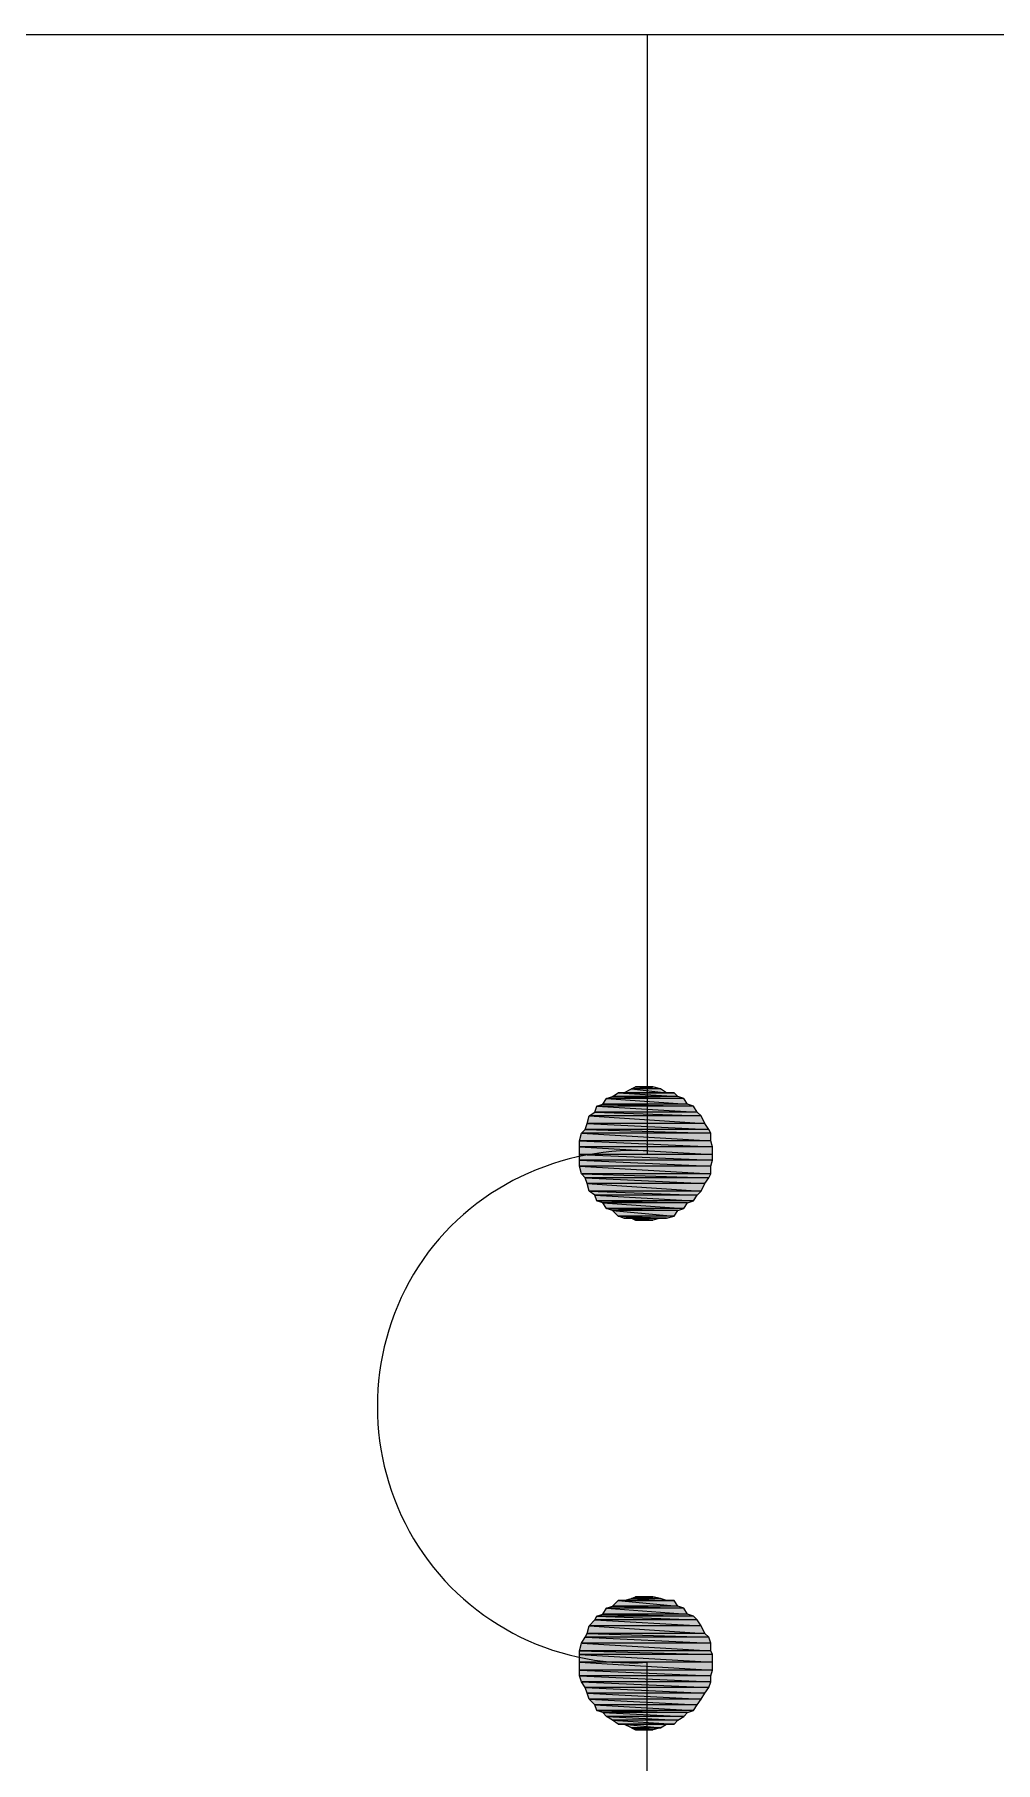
# Model space of a CAD drawing. Header units: millimetres. Extents: x 50 to 186, y -32 to 33.
# Drawn here: x 143.333 to 144.724, y 12.339 to 14.839 of the extents above; entities that cross this region are included whole.
import ezdxf

# ---------------------------------------------------------------- set-up
doc = ezdxf.new("R2010")
doc.units = ezdxf.units.MM
doc.layers.add('Prumada Eletrica', color=40, linetype='Continuous', lineweight=30)

msp = doc.modelspace()

# ---------------------------------------------------------------- hatches: boundary and pattern name
at = {"layer": 'Prumada Eletrica', "true_color": 0x000007}
h = msp.add_hatch(color=7, dxfattribs=at)
h.paths.add_polyline_path([(144.2726, 13.2994), (144.1609, 13.2994), (144.2782, 13.291)])
h.paths.add_polyline_path([(144.1609, 13.2994), (144.2782, 13.291), (144.1553, 13.291)])
h = msp.add_hatch(color=7, dxfattribs=at)
h.paths.add_polyline_path([(144.2643, 13.3022), (144.1693, 13.3022), (144.2726, 13.2994)])
h.paths.add_polyline_path([(144.1693, 13.3022), (144.2726, 13.2994), (144.1609, 13.2994)])
h = msp.add_hatch(color=7, dxfattribs=at)
h.paths.add_polyline_path([(144.2587, 13.3078), (144.1777, 13.3078), (144.2643, 13.3022)])
h.paths.add_polyline_path([(144.1777, 13.3078), (144.2643, 13.3022), (144.1693, 13.3022)])
h = msp.add_hatch(color=7, dxfattribs=at)
h.paths.add_polyline_path([(144.2391, 13.3133), (144.1972, 13.3133), (144.2475, 13.3078)])
h.paths.add_polyline_path([(144.1972, 13.3133), (144.2475, 13.3078), (144.186, 13.3078)])
h = msp.add_hatch(color=7, dxfattribs=at)
h.paths.add_polyline_path([(144.2279, 13.3161), (144.2028, 13.3161), (144.2391, 13.3133)])
h.paths.add_polyline_path([(144.2028, 13.3161), (144.2391, 13.3133), (144.1972, 13.3133)])
h = msp.add_hatch(color=7, dxfattribs=at)
h.paths.add_polyline_path([(144.2978, 13.2742), (144.1358, 13.2742), (144.3034, 13.2631)])
h.paths.add_polyline_path([(144.1358, 13.2742), (144.3034, 13.2631), (144.133, 13.2631)])
h = msp.add_hatch(color=7, dxfattribs=at)
h.paths.add_polyline_path([(144.2922, 13.2798), (144.1441, 13.2798), (144.2978, 13.2742)])
h.paths.add_polyline_path([(144.1441, 13.2798), (144.2978, 13.2742), (144.1358, 13.2742)])
h = msp.add_hatch(color=7, dxfattribs=at)
h.paths.add_polyline_path([(144.2866, 13.2882), (144.1469, 13.2882), (144.2922, 13.2798)])
h.paths.add_polyline_path([(144.1469, 13.2882), (144.2922, 13.2798), (144.1441, 13.2798)])
h = msp.add_hatch(color=7, dxfattribs=at)
h.paths.add_polyline_path([(144.2782, 13.291), (144.1553, 13.291), (144.2866, 13.2882)])
h.paths.add_polyline_path([(144.1553, 13.291), (144.2866, 13.2882), (144.1469, 13.2882)])
h = msp.add_hatch(color=7, dxfattribs=at)
h.paths.add_polyline_path([(144.3118, 13.2491), (144.1246, 13.2491), (144.3118, 13.2379)])
h.paths.add_polyline_path([(144.1246, 13.2491), (144.3118, 13.2379), (144.1218, 13.2379)])
h = msp.add_hatch(color=7, dxfattribs=at)
h.paths.add_polyline_path([(144.309, 13.2547), (144.1302, 13.2547), (144.3118, 13.2491)])
h.paths.add_polyline_path([(144.1302, 13.2547), (144.3118, 13.2491), (144.1246, 13.2491)])
h = msp.add_hatch(color=7, dxfattribs=at)
h.paths.add_polyline_path([(144.3034, 13.2631), (144.133, 13.2631), (144.309, 13.2547)])
h.paths.add_polyline_path([(144.133, 13.2631), (144.309, 13.2547), (144.1302, 13.2547)])
h = msp.add_hatch(color=7, dxfattribs=at)
h.paths.add_polyline_path([(144.3118, 13.2379), (144.1218, 13.2379), (144.3145, 13.2295)])
h.paths.add_polyline_path([(144.1218, 13.2379), (144.3145, 13.2295), (144.1218, 13.2295)])
h = msp.add_hatch(color=7, dxfattribs=at)
h.paths.add_polyline_path([(144.3145, 13.2295), (144.1218, 13.2295), (144.3145, 13.2184)])
h.paths.add_polyline_path([(144.1218, 13.2295), (144.3145, 13.2184), (144.1218, 13.2184)])
h = msp.add_hatch(color=7, dxfattribs=at)
h.paths.add_polyline_path([(144.3145, 13.2184), (144.1218, 13.2184), (144.3145, 13.21)])
h.paths.add_polyline_path([(144.1218, 13.2184), (144.3145, 13.21), (144.1218, 13.21)])
h = msp.add_hatch(color=7, dxfattribs=at)
h.paths.add_polyline_path([(144.3145, 13.21), (144.1218, 13.21), (144.3118, 13.2016)])
h.paths.add_polyline_path([(144.1218, 13.21), (144.3118, 13.2016), (144.1218, 13.2016)])
h = msp.add_hatch(color=7, dxfattribs=at)
h.paths.add_polyline_path([(144.3118, 13.2016), (144.1218, 13.2016), (144.3118, 13.1904)])
h.paths.add_polyline_path([(144.1218, 13.2016), (144.3118, 13.1904), (144.1246, 13.1904)])
h = msp.add_hatch(color=7, dxfattribs=at)
h.paths.add_polyline_path([(144.3118, 13.1904), (144.1246, 13.1904), (144.309, 13.1848)])
h.paths.add_polyline_path([(144.1246, 13.1904), (144.309, 13.1848), (144.1302, 13.1848)])
h = msp.add_hatch(color=7, dxfattribs=at)
h.paths.add_polyline_path([(144.309, 13.1848), (144.1302, 13.1848), (144.3034, 13.1765)])
h.paths.add_polyline_path([(144.1302, 13.1848), (144.3034, 13.1765), (144.133, 13.1765)])
h = msp.add_hatch(color=7, dxfattribs=at)
h.paths.add_polyline_path([(144.3034, 13.1765), (144.133, 13.1765), (144.2978, 13.1653)])
h.paths.add_polyline_path([(144.133, 13.1765), (144.2978, 13.1653), (144.1358, 13.1653)])
h = msp.add_hatch(color=7, dxfattribs=at)
h.paths.add_polyline_path([(144.2978, 13.1653), (144.1358, 13.1653), (144.2922, 13.1597)])
h.paths.add_polyline_path([(144.1358, 13.1653), (144.2922, 13.1597), (144.1441, 13.1597)])
h = msp.add_hatch(color=7, dxfattribs=at)
h.paths.add_polyline_path([(144.2922, 13.1597), (144.1441, 13.1597), (144.2866, 13.1513)])
h.paths.add_polyline_path([(144.1441, 13.1597), (144.2866, 13.1513), (144.1469, 13.1513)])
h = msp.add_hatch(color=7, dxfattribs=at)
h.paths.add_polyline_path([(144.2866, 13.1513), (144.1469, 13.1513), (144.2782, 13.1485)])
h.paths.add_polyline_path([(144.1469, 13.1513), (144.2782, 13.1485), (144.1553, 13.1485)])
h = msp.add_hatch(color=7, dxfattribs=at)
h.paths.add_polyline_path([(144.2782, 13.1485), (144.1553, 13.1485), (144.2726, 13.1401)])
h.paths.add_polyline_path([(144.1553, 13.1485), (144.2726, 13.1401), (144.1609, 13.1401)])
h = msp.add_hatch(color=7, dxfattribs=at)
h.paths.add_polyline_path([(144.2726, 13.1401), (144.1609, 13.1401), (144.2643, 13.1373)])
h.paths.add_polyline_path([(144.1609, 13.1401), (144.2643, 13.1373), (144.1693, 13.1373)])
h = msp.add_hatch(color=7, dxfattribs=at)
h.paths.add_polyline_path([(144.2643, 13.1373), (144.1693, 13.1373), (144.2587, 13.129)])
h.paths.add_polyline_path([(144.1693, 13.1373), (144.2587, 13.129), (144.1777, 13.129)])
h = msp.add_hatch(color=7, dxfattribs=at)
h.paths.add_polyline_path([(144.2587, 13.129), (144.1777, 13.129), (144.2475, 13.1262)])
h.paths.add_polyline_path([(144.1777, 13.129), (144.2475, 13.1262), (144.186, 13.1262)])
h = msp.add_hatch(color=7, dxfattribs=at)
h.paths.add_polyline_path([(144.1972, 13.1262), (144.2028, 13.1234), (144.2279, 13.1234)])
h.paths.add_polyline_path([(144.2028, 13.1234), (144.2279, 13.1234), (144.2224, 13.1234)])
for points in [[(144.1972, 13.1262), (144.2391, 13.1262), (144.2279, 13.1234)], [(144.1972, 12.3887), (144.2391, 12.3887), (144.2279, 12.3859)]]:
    msp.add_hatch(color=7, dxfattribs=at).paths.add_polyline_path(points)
h = msp.add_hatch(color=7, dxfattribs=at)
h.paths.add_polyline_path([(144.2391, 12.5759), (144.1972, 12.5759), (144.2475, 12.5731)])
h.paths.add_polyline_path([(144.1972, 12.5759), (144.2475, 12.5731), (144.186, 12.5731)])
h = msp.add_hatch(color=7, dxfattribs=at)
h.paths.add_polyline_path([(144.2279, 12.5786), (144.2028, 12.5786), (144.2391, 12.5759)])
h.paths.add_polyline_path([(144.2028, 12.5786), (144.2391, 12.5759), (144.1972, 12.5759)])
h = msp.add_hatch(color=7, dxfattribs=at)
h.paths.add_polyline_path([(144.2866, 12.5507), (144.1469, 12.5507), (144.2922, 12.5451)])
h.paths.add_polyline_path([(144.1469, 12.5507), (144.2922, 12.5451), (144.1441, 12.5451)])
h = msp.add_hatch(color=7, dxfattribs=at)
h.paths.add_polyline_path([(144.2782, 12.5535), (144.1553, 12.5535), (144.2866, 12.5507)])
h.paths.add_polyline_path([(144.1553, 12.5535), (144.2866, 12.5507), (144.1469, 12.5507)])
h = msp.add_hatch(color=7, dxfattribs=at)
h.paths.add_polyline_path([(144.2726, 12.5619), (144.1609, 12.5619), (144.2782, 12.5535)])
h.paths.add_polyline_path([(144.1609, 12.5619), (144.2782, 12.5535), (144.1553, 12.5535)])
h = msp.add_hatch(color=7, dxfattribs=at)
h.paths.add_polyline_path([(144.2643, 12.5647), (144.1693, 12.5647), (144.2726, 12.5619)])
h.paths.add_polyline_path([(144.1693, 12.5647), (144.2726, 12.5619), (144.1609, 12.5619)])
h = msp.add_hatch(color=7, dxfattribs=at)
h.paths.add_polyline_path([(144.2587, 12.5731), (144.1777, 12.5731), (144.2643, 12.5647)])
h.paths.add_polyline_path([(144.1777, 12.5731), (144.2643, 12.5647), (144.1693, 12.5647)])
h = msp.add_hatch(color=7, dxfattribs=at)
h.paths.add_polyline_path([(144.3034, 12.5256), (144.133, 12.5256), (144.309, 12.52)])
h.paths.add_polyline_path([(144.133, 12.5256), (144.309, 12.52), (144.1302, 12.52)])
h = msp.add_hatch(color=7, dxfattribs=at)
h.paths.add_polyline_path([(144.2978, 12.5367), (144.1358, 12.5367), (144.3034, 12.5256)])
h.paths.add_polyline_path([(144.1358, 12.5367), (144.3034, 12.5256), (144.133, 12.5256)])
h = msp.add_hatch(color=7, dxfattribs=at)
h.paths.add_polyline_path([(144.2922, 12.5451), (144.1441, 12.5451), (144.2978, 12.5367)])
h.paths.add_polyline_path([(144.1441, 12.5451), (144.2978, 12.5367), (144.1358, 12.5367)])
h = msp.add_hatch(color=7, dxfattribs=at)
h.paths.add_polyline_path([(144.3118, 12.5116), (144.1246, 12.5116), (144.3118, 12.5004)])
h.paths.add_polyline_path([(144.1246, 12.5116), (144.3118, 12.5004), (144.1218, 12.5004)])
h = msp.add_hatch(color=7, dxfattribs=at)
h.paths.add_polyline_path([(144.3118, 12.5004), (144.1218, 12.5004), (144.3145, 12.4948)])
h.paths.add_polyline_path([(144.1218, 12.5004), (144.3145, 12.4948), (144.1218, 12.4948)])
h = msp.add_hatch(color=7, dxfattribs=at)
h.paths.add_polyline_path([(144.309, 12.52), (144.1302, 12.52), (144.3118, 12.5116)])
h.paths.add_polyline_path([(144.1302, 12.52), (144.3118, 12.5116), (144.1246, 12.5116)])
h = msp.add_hatch(color=7, dxfattribs=at)
h.paths.add_polyline_path([(144.3145, 12.4948), (144.1218, 12.4948), (144.3145, 12.4837)])
h.paths.add_polyline_path([(144.1218, 12.4948), (144.3145, 12.4837), (144.1218, 12.4837)])
h = msp.add_hatch(color=7, dxfattribs=at)
h.paths.add_polyline_path([(144.3145, 12.4837), (144.1218, 12.4837), (144.3145, 12.4725)])
h.paths.add_polyline_path([(144.1218, 12.4837), (144.3145, 12.4725), (144.1218, 12.4725)])
h = msp.add_hatch(color=7, dxfattribs=at)
h.paths.add_polyline_path([(144.3145, 12.4725), (144.1218, 12.4725), (144.3118, 12.4641)])
h.paths.add_polyline_path([(144.1218, 12.4725), (144.3118, 12.4641), (144.1218, 12.4641)])
h = msp.add_hatch(color=7, dxfattribs=at)
h.paths.add_polyline_path([(144.3118, 12.4641), (144.1218, 12.4641), (144.3118, 12.4557)])
h.paths.add_polyline_path([(144.1218, 12.4641), (144.3118, 12.4557), (144.1246, 12.4557)])
h = msp.add_hatch(color=7, dxfattribs=at)
h.paths.add_polyline_path([(144.3118, 12.4557), (144.1246, 12.4557), (144.309, 12.4474)])
h.paths.add_polyline_path([(144.1246, 12.4557), (144.309, 12.4474), (144.1302, 12.4474)])
h = msp.add_hatch(color=7, dxfattribs=at)
h.paths.add_polyline_path([(144.309, 12.4474), (144.1302, 12.4474), (144.3034, 12.439)])
h.paths.add_polyline_path([(144.1302, 12.4474), (144.3034, 12.439), (144.133, 12.439)])
h = msp.add_hatch(color=7, dxfattribs=at)
h.paths.add_polyline_path([(144.3034, 12.439), (144.133, 12.439), (144.2978, 12.4306)])
h.paths.add_polyline_path([(144.133, 12.439), (144.2978, 12.4306), (144.1358, 12.4306)])
h = msp.add_hatch(color=7, dxfattribs=at)
h.paths.add_polyline_path([(144.2978, 12.4306), (144.1358, 12.4306), (144.2922, 12.4222)])
h.paths.add_polyline_path([(144.1358, 12.4306), (144.2922, 12.4222), (144.1441, 12.4222)])
h = msp.add_hatch(color=7, dxfattribs=at)
h.paths.add_polyline_path([(144.2922, 12.4222), (144.1441, 12.4222), (144.2866, 12.4138)])
h.paths.add_polyline_path([(144.1441, 12.4222), (144.2866, 12.4138), (144.1469, 12.4138)])
h = msp.add_hatch(color=7, dxfattribs=at)
h.paths.add_polyline_path([(144.2866, 12.4138), (144.1469, 12.4138), (144.2782, 12.411)])
h.paths.add_polyline_path([(144.1469, 12.4138), (144.2782, 12.411), (144.1553, 12.411)])
h = msp.add_hatch(color=7, dxfattribs=at)
h.paths.add_polyline_path([(144.2782, 12.411), (144.1553, 12.411), (144.2726, 12.4054)])
h.paths.add_polyline_path([(144.1553, 12.411), (144.2726, 12.4054), (144.1609, 12.4054)])
h = msp.add_hatch(color=7, dxfattribs=at)
h.paths.add_polyline_path([(144.2726, 12.4054), (144.1609, 12.4054), (144.2643, 12.3999)])
h.paths.add_polyline_path([(144.1609, 12.4054), (144.2643, 12.3999), (144.1693, 12.3999)])
h = msp.add_hatch(color=7, dxfattribs=at)
h.paths.add_polyline_path([(144.2643, 12.3999), (144.1693, 12.3999), (144.2587, 12.3943)])
h.paths.add_polyline_path([(144.1693, 12.3999), (144.2587, 12.3943), (144.1777, 12.3943)])
h = msp.add_hatch(color=7, dxfattribs=at)
h.paths.add_polyline_path([(144.2475, 12.3943), (144.186, 12.3943), (144.2391, 12.3887)])
h.paths.add_polyline_path([(144.186, 12.3943), (144.2391, 12.3887), (144.1972, 12.3887)])
h = msp.add_hatch(color=7, dxfattribs=at)
h.paths.add_polyline_path([(144.1972, 12.3887), (144.2028, 12.3859), (144.2279, 12.3859)])
h.paths.add_polyline_path([(144.2028, 12.3859), (144.2279, 12.3859), (144.2224, 12.3859)])

# ---------------------------------------------------------------- linework, layer by layer
at = {"layer": 'Prumada Eletrica', "color": 7, "linetype": 'Continuous', "lineweight": 9, "true_color": 0x000007}
for points in [[(138.1437, 14.8386), (145.2308, 14.8386), (145.2308, 14.8386)], [(144.2196, 14.8386), (144.2196, 13.2184), (144.2196, 13.2184)], [(144.2196, 10.1343), (144.2196, 12.4837), (144.2196, 12.4837)]]:
    msp.add_lwpolyline(points, dxfattribs=at)
at = {"layer": 'Prumada Eletrica', "color": 7, "linetype": 'Continuous', "lineweight": -2, "true_color": 0x000007}
for points in [[(144.1609, 13.2994), (144.2782, 13.291), (144.1553, 13.291)], [(144.1693, 13.3022), (144.2726, 13.2994), (144.1609, 13.2994)], [(144.2726, 13.2994), (144.1609, 13.2994), (144.2782, 13.291)], [(144.1777, 13.3078), (144.2643, 13.3022), (144.1693, 13.3022)], [(144.2643, 13.3022), (144.1693, 13.3022), (144.2726, 13.2994)], [(144.186, 13.3078), (144.2587, 13.3078), (144.1777, 13.3078)], [(144.2587, 13.3078), (144.1777, 13.3078), (144.2643, 13.3022)], [(144.1972, 13.3133), (144.2475, 13.3078), (144.186, 13.3078)], [(144.2475, 13.3078), (144.186, 13.3078), (144.2587, 13.3078)], [(144.2028, 13.3161), (144.2391, 13.3133), (144.1972, 13.3133)], [(144.2391, 13.3133), (144.1972, 13.3133), (144.2475, 13.3078)], [(144.2224, 13.3161), (144.2279, 13.3161), (144.2028, 13.3161)], [(144.2279, 13.3161), (144.2028, 13.3161), (144.2391, 13.3133)], [(144.1358, 13.2742), (144.3034, 13.2631), (144.133, 13.2631)], [(144.1441, 13.2798), (144.2978, 13.2742), (144.1358, 13.2742)], [(144.2978, 13.2742), (144.1358, 13.2742), (144.3034, 13.2631)], [(144.1469, 13.2882), (144.2922, 13.2798), (144.1441, 13.2798)], [(144.2922, 13.2798), (144.1441, 13.2798), (144.2978, 13.2742)], [(144.1553, 13.291), (144.2866, 13.2882), (144.1469, 13.2882)], [(144.2866, 13.2882), (144.1469, 13.2882), (144.2922, 13.2798)], [(144.2782, 13.291), (144.1553, 13.291), (144.2866, 13.2882)], [(144.1246, 13.2491), (144.3118, 13.2379), (144.1218, 13.2379)], [(144.1302, 13.2547), (144.3118, 13.2491), (144.1246, 13.2491)], [(144.3118, 13.2491), (144.1246, 13.2491), (144.3118, 13.2379)], [(144.133, 13.2631), (144.309, 13.2547), (144.1302, 13.2547)], [(144.309, 13.2547), (144.1302, 13.2547), (144.3118, 13.2491)], [(144.3034, 13.2631), (144.133, 13.2631), (144.309, 13.2547)], [(144.3118, 13.2379), (144.1218, 13.2379), (144.3145, 13.2295)], [(144.1218, 13.2379), (144.3145, 13.2295), (144.1218, 13.2295)], [(144.3145, 13.2295), (144.1218, 13.2295), (144.3145, 13.2184)], [(144.1218, 13.2295), (144.3145, 13.2184), (144.1218, 13.2184)], [(144.3145, 13.2184), (144.1218, 13.2184), (144.3145, 13.21)], [(144.1218, 13.2184), (144.3145, 13.21), (144.1218, 13.21)], [(144.3145, 13.21), (144.1218, 13.21), (144.3118, 13.2016)], [(144.1218, 13.21), (144.3118, 13.2016), (144.1218, 13.2016)], [(144.3118, 13.2016), (144.1218, 13.2016), (144.3118, 13.1904)], [(144.1218, 13.2016), (144.3118, 13.1904), (144.1246, 13.1904)], [(144.3118, 13.1904), (144.1246, 13.1904), (144.309, 13.1848)], [(144.1246, 13.1904), (144.309, 13.1848), (144.1302, 13.1848)], [(144.309, 13.1848), (144.1302, 13.1848), (144.3034, 13.1765)], [(144.1302, 13.1848), (144.3034, 13.1765), (144.133, 13.1765)], [(144.3034, 13.1765), (144.133, 13.1765), (144.2978, 13.1653)], [(144.133, 13.1765), (144.2978, 13.1653), (144.1358, 13.1653)], [(144.2978, 13.1653), (144.1358, 13.1653), (144.2922, 13.1597)], [(144.1358, 13.1653), (144.2922, 13.1597), (144.1441, 13.1597)], [(144.2922, 13.1597), (144.1441, 13.1597), (144.2866, 13.1513)], [(144.1441, 13.1597), (144.2866, 13.1513), (144.1469, 13.1513)], [(144.2866, 13.1513), (144.1469, 13.1513), (144.2782, 13.1485)], [(144.1469, 13.1513), (144.2782, 13.1485), (144.1553, 13.1485)], [(144.2782, 13.1485), (144.1553, 13.1485), (144.2726, 13.1401)], [(144.1553, 13.1485), (144.2726, 13.1401), (144.1609, 13.1401)], [(144.2726, 13.1401), (144.1609, 13.1401), (144.2643, 13.1373)], [(144.1609, 13.1401), (144.2643, 13.1373), (144.1693, 13.1373)], [(144.2643, 13.1373), (144.1693, 13.1373), (144.2587, 13.129)], [(144.1693, 13.1373), (144.2587, 13.129), (144.1777, 13.129)], [(144.2587, 13.129), (144.1777, 13.129), (144.2475, 13.1262)], [(144.1777, 13.129), (144.2475, 13.1262), (144.186, 13.1262)], [(144.2475, 13.1262), (144.186, 13.1262), (144.2391, 13.1262)], [(144.186, 13.1262), (144.2391, 13.1262), (144.1972, 13.1262)], [(144.1972, 13.1262), (144.2028, 13.1234), (144.2279, 13.1234)], [(144.1972, 13.1262), (144.2391, 13.1262), (144.2279, 13.1234)], [(144.2028, 13.1234), (144.2279, 13.1234), (144.2224, 13.1234)], [(144.1972, 12.5759), (144.2475, 12.5731), (144.186, 12.5731)], [(144.2028, 12.5786), (144.2391, 12.5759), (144.1972, 12.5759)], [(144.2391, 12.5759), (144.1972, 12.5759), (144.2475, 12.5731)], [(144.2224, 12.5786), (144.2279, 12.5786), (144.2028, 12.5786)], [(144.2279, 12.5786), (144.2028, 12.5786), (144.2391, 12.5759)], [(144.1469, 12.5507), (144.2922, 12.5451), (144.1441, 12.5451)], [(144.1553, 12.5535), (144.2866, 12.5507), (144.1469, 12.5507)], [(144.2866, 12.5507), (144.1469, 12.5507), (144.2922, 12.5451)], [(144.1609, 12.5619), (144.2782, 12.5535), (144.1553, 12.5535)], [(144.2782, 12.5535), (144.1553, 12.5535), (144.2866, 12.5507)], [(144.1693, 12.5647), (144.2726, 12.5619), (144.1609, 12.5619)], [(144.2726, 12.5619), (144.1609, 12.5619), (144.2782, 12.5535)], [(144.1777, 12.5731), (144.2643, 12.5647), (144.1693, 12.5647)], [(144.2643, 12.5647), (144.1693, 12.5647), (144.2726, 12.5619)], [(144.186, 12.5731), (144.2587, 12.5731), (144.1777, 12.5731)], [(144.2587, 12.5731), (144.1777, 12.5731), (144.2643, 12.5647)], [(144.2475, 12.5731), (144.186, 12.5731), (144.2587, 12.5731)], [(144.133, 12.5256), (144.309, 12.52), (144.1302, 12.52)], [(144.1358, 12.5367), (144.3034, 12.5256), (144.133, 12.5256)], [(144.3034, 12.5256), (144.133, 12.5256), (144.309, 12.52)], [(144.1441, 12.5451), (144.2978, 12.5367), (144.1358, 12.5367)], [(144.2978, 12.5367), (144.1358, 12.5367), (144.3034, 12.5256)], [(144.2922, 12.5451), (144.1441, 12.5451), (144.2978, 12.5367)], [(144.1246, 12.5116), (144.3118, 12.5004), (144.1218, 12.5004)], [(144.3118, 12.5004), (144.1218, 12.5004), (144.3145, 12.4948)], [(144.1218, 12.5004), (144.3145, 12.4948), (144.1218, 12.4948)], [(144.1302, 12.52), (144.3118, 12.5116), (144.1246, 12.5116)], [(144.3118, 12.5116), (144.1246, 12.5116), (144.3118, 12.5004)], [(144.309, 12.52), (144.1302, 12.52), (144.3118, 12.5116)], [(144.3145, 12.4948), (144.1218, 12.4948), (144.3145, 12.4837)], [(144.1218, 12.4948), (144.3145, 12.4837), (144.1218, 12.4837)], [(144.3145, 12.4837), (144.1218, 12.4837), (144.3145, 12.4725)], [(144.1218, 12.4837), (144.3145, 12.4725), (144.1218, 12.4725)], [(144.3145, 12.4725), (144.1218, 12.4725), (144.3118, 12.4641)], [(144.1218, 12.4725), (144.3118, 12.4641), (144.1218, 12.4641)], [(144.3118, 12.4641), (144.1218, 12.4641), (144.3118, 12.4557)], [(144.1218, 12.4641), (144.3118, 12.4557), (144.1246, 12.4557)], [(144.3118, 12.4557), (144.1246, 12.4557), (144.309, 12.4474)], [(144.1246, 12.4557), (144.309, 12.4474), (144.1302, 12.4474)], [(144.309, 12.4474), (144.1302, 12.4474), (144.3034, 12.439)], [(144.1302, 12.4474), (144.3034, 12.439), (144.133, 12.439)], [(144.3034, 12.439), (144.133, 12.439), (144.2978, 12.4306)], [(144.133, 12.439), (144.2978, 12.4306), (144.1358, 12.4306)], [(144.2978, 12.4306), (144.1358, 12.4306), (144.2922, 12.4222)], [(144.1358, 12.4306), (144.2922, 12.4222), (144.1441, 12.4222)], [(144.2922, 12.4222), (144.1441, 12.4222), (144.2866, 12.4138)], [(144.1441, 12.4222), (144.2866, 12.4138), (144.1469, 12.4138)], [(144.2866, 12.4138), (144.1469, 12.4138), (144.2782, 12.411)], [(144.1469, 12.4138), (144.2782, 12.411), (144.1553, 12.411)], [(144.2782, 12.411), (144.1553, 12.411), (144.2726, 12.4054)], [(144.1553, 12.411), (144.2726, 12.4054), (144.1609, 12.4054)], [(144.2726, 12.4054), (144.1609, 12.4054), (144.2643, 12.3999)], [(144.1609, 12.4054), (144.2643, 12.3999), (144.1693, 12.3999)], [(144.2643, 12.3999), (144.1693, 12.3999), (144.2587, 12.3943)], [(144.1693, 12.3999), (144.2587, 12.3943), (144.1777, 12.3943)], [(144.2587, 12.3943), (144.1777, 12.3943), (144.2475, 12.3943)], [(144.1777, 12.3943), (144.2475, 12.3943), (144.186, 12.3943)], [(144.2475, 12.3943), (144.186, 12.3943), (144.2391, 12.3887)], [(144.186, 12.3943), (144.2391, 12.3887), (144.1972, 12.3887)], [(144.1972, 12.3887), (144.2028, 12.3859), (144.2279, 12.3859)], [(144.1972, 12.3887), (144.2391, 12.3887), (144.2279, 12.3859)], [(144.2028, 12.3859), (144.2279, 12.3859), (144.2224, 12.3859)]]:
    msp.add_lwpolyline(points, close=True, dxfattribs=at)
at = {"layer": 'Prumada Eletrica', "color": 7, "linetype": 'Continuous', "lineweight": 9, "true_color": 0x000007}
msp.add_open_spline([(144.2196, 13.2239), (144.0827, 13.2295), (143.9514, 13.1625), (143.8816, 13.0452), (143.8816, 13.0452), (143.8117, 12.9278), (143.8117, 12.7798), (143.8816, 12.6625), (143.8816, 12.6625), (143.9514, 12.5451), (144.0827, 12.4753), (144.2196, 12.4837)], degree=3, knots=[0, 0, 0, 0, 0.083333, 0.083333, 0.083333, 0.083334, 0.166667, 0.166667, 0.166667, 0.166668, 1, 1, 1, 1], dxfattribs=at)

doc.saveas('drawing.dxf')
